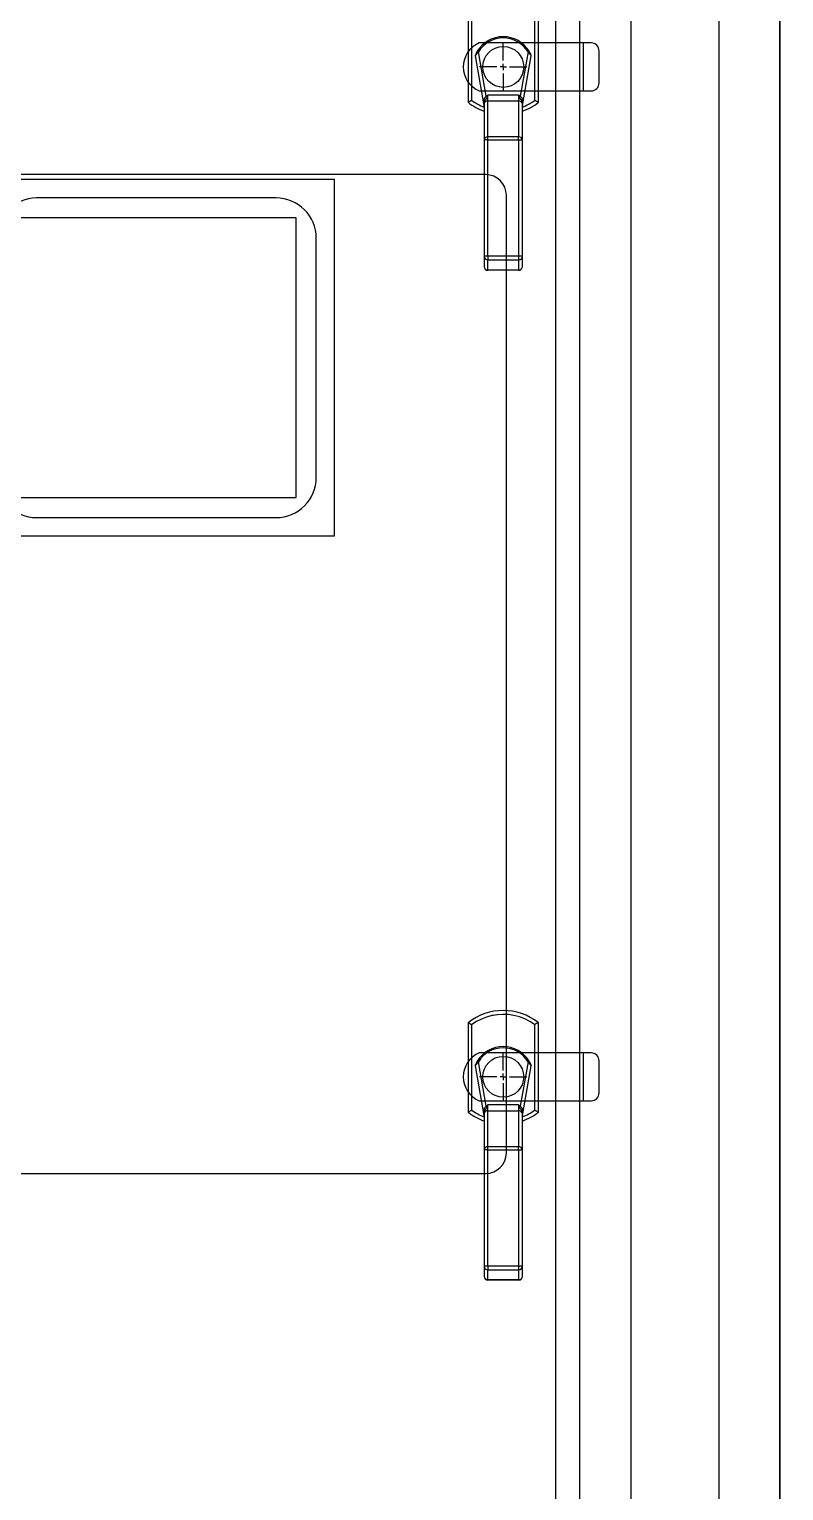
# Model space of a CAD drawing. Header units: millimetres. Extents: x -7952 to 23476, y -6324 to 15714.
# Drawn here: x 6117 to 6590, y 628 to 1543 of the extents above; entities that cross this region are included whole.
import ezdxf

# ---------------------------------------------------------------- set-up
doc = ezdxf.new("R2010")
doc.units = ezdxf.units.MM
for name, color, linetype in [('Dim', 1, 'Continuous'), ('FanMotor', 7, 'Continuous'), ('McDoor', 7, 'Continuous'), ('McFrame', 7, 'Continuous')]:
    doc.layers.add(name, color=color, linetype=linetype)

# ---------------------------------------------------------------- blocks, each defined once
blk = doc.blocks.new('M500341001400315S-E-BN')
at = {"color": 7, "linetype": 'Continuous'}
for p, q in [((2033.55, 1401.62, 0), (1712.92, 1401.62, 0)), ((2046.46, 789.39, 0), (2046.46, 1388.71, 0)), ((1712.92, 776.48, 0), (2033.55, 776.48, 0))]:
    blk.add_line(p, q, dxfattribs=at)
for centre, start, end in [((2033.55, 1388.71, 0), 0, 90), ((2033.55, 789.39, 0), 270, 0)]:
    blk.add_arc(centre, 12.91, start, end, dxfattribs=at)
blk = doc.blocks.new('MXE-B5 P P-Door_820_1750')
for p, q in [((780, 0, 0), (780, 1750, 0)), ((655, 125, 0), (655, 1625, 0)), ((640, 140, 0), (640, 1610, 0)), ((585, 1540.87, 0), (585, 1484.87, 0)), ((587.4, 1486.06, 0), (587.4, 1539.67, 0)), ((626.6, 1539.67, 0), (626.6, 1486.06, 0)), ((629, 1484.87, 0), (629, 1540.87, 0)), ((589.48, 1513.89, 0), (594.96, 1482.81, 0)), ((596.37, 1488.66, 0), (591.48, 1516.4, 0)), ((622.52, 1516.4, 0), (617.63, 1488.66, 0)), ((619.04, 1482.81, 0), (624.52, 1513.89, 0)), ((595, 1484.57, 0), (595, 1483.89, 0)), ((595, 1483.89, 0), (595, 1461.35, 0)), ((597.4, 1485.73, 0), (597.4, 1489.4, 0)), ((616.6, 1489.4, 0), (597.4, 1489.4, 0)), ((597.4, 1485.73, 0), (616.6, 1485.73, 0)), ((597.4, 1463.19, 0), (597.4, 1485.73, 0)), ((616.6, 1489.4, 0), (616.6, 1485.73, 0)), ((616.6, 1485.73, 0), (616.6, 1463.19, 0)), ((619, 1483.89, 0), (619, 1484.57, 0)), ((619, 1461.35, 0), (619, 1483.89, 0)), ((619.04, 1482.81, 0), (619.22, 1484.95, 0)), ((597.4, 1461.35, 0), (595, 1461.35, 0)), ((595, 1461.35, 0), (595, 1388.51, 0)), ((597.4, 1461.35, 0), (597.4, 1463.19, 0)), ((616.6, 1463.19, 0), (597.4, 1463.19, 0)), ((597.4, 1461.35, 0), (616.6, 1461.35, 0)), ((597.4, 1388.51, 0), (597.4, 1461.35, 0)), ((616.6, 1461.35, 0), (616.6, 1463.19, 0)), ((616.6, 1461.35, 0), (619, 1461.35, 0)), ((616.6, 1461.35, 0), (616.6, 1388.51, 0)), ((619, 1388.51, 0), (619, 1461.35, 0)), ((597.4, 1388.51, 0), (595, 1388.51, 0)), ((595, 1388.51, 0), (595, 1382.13, 0)), ((597.4, 1388.51, 0), (597.4, 1386.3, 0)), ((616.6, 1388.51, 0), (597.4, 1388.51, 0)), ((597.4, 1386.3, 0), (616.6, 1386.3, 0)), ((597.4, 1379.92, 0), (597.4, 1386.3, 0)), ((619, 1388.51, 0), (616.6, 1388.51, 0)), ((616.6, 1388.51, 0), (616.6, 1386.3, 0)), ((616.6, 1386.3, 0), (616.6, 1379.92, 0)), ((619, 1382.13, 0), (619, 1388.51, 0)), ((597.4, 1379.92, 0), (597.4, 1379.73, 0)), ((616.6, 1379.92, 0), (597.4, 1379.92, 0)), ((616.6, 1379.73, 0), (597.4, 1379.73, 0)), ((616.6, 1379.92, 0), (616.6, 1379.73, 0)), ((585, 908.87, 0), (585, 852.87, 0)), ((587.4, 854.06, 0), (587.4, 907.67, 0)), ((626.6, 907.67, 0), (626.6, 854.06, 0)), ((629, 852.87, 0), (629, 908.87, 0)), ((589.48, 881.89, 0), (594.96, 850.81, 0)), ((596.37, 856.66, 0), (591.48, 884.4, 0)), ((622.52, 884.4, 0), (617.63, 856.66, 0)), ((619.04, 850.81, 0), (624.52, 881.89, 0)), ((595, 852.57, 0), (595, 851.89, 0)), ((595, 851.89, 0), (595, 829.35, 0)), ((597.4, 853.73, 0), (597.4, 857.4, 0)), ((616.6, 857.4, 0), (597.4, 857.4, 0)), ((597.4, 853.73, 0), (616.6, 853.73, 0)), ((597.4, 831.19, 0), (597.4, 853.73, 0)), ((616.6, 857.4, 0), (616.6, 853.73, 0)), ((616.6, 853.73, 0), (616.6, 831.19, 0)), ((619, 851.89, 0), (619, 852.57, 0)), ((619, 829.35, 0), (619, 851.89, 0)), ((619.04, 850.81, 0), (619.22, 852.95, 0)), ((597.4, 829.35, 0), (595, 829.35, 0)), ((595, 829.35, 0), (595, 756.51, 0)), ((597.4, 829.35, 0), (597.4, 831.19, 0)), ((616.6, 831.19, 0), (597.4, 831.19, 0)), ((597.4, 829.35, 0), (616.6, 829.35, 0)), ((597.4, 756.51, 0), (597.4, 829.35, 0)), ((616.6, 829.35, 0), (616.6, 831.19, 0)), ((616.6, 829.35, 0), (619, 829.35, 0)), ((616.6, 829.35, 0), (616.6, 756.51, 0)), ((619, 756.51, 0), (619, 829.35, 0)), ((597.4, 756.51, 0), (595, 756.51, 0)), ((595, 756.51, 0), (595, 750.13, 0)), ((597.4, 756.51, 0), (597.4, 754.3, 0)), ((616.6, 756.51, 0), (597.4, 756.51, 0)), ((597.4, 754.3, 0), (616.6, 754.3, 0)), ((597.4, 747.92, 0), (597.4, 754.3, 0)), ((619, 756.51, 0), (616.6, 756.51, 0)), ((616.6, 756.51, 0), (616.6, 754.3, 0)), ((616.6, 754.3, 0), (616.6, 747.92, 0)), ((619, 750.13, 0), (619, 756.51, 0)), ((597.4, 747.92, 0), (597.4, 747.73, 0)), ((616.6, 747.92, 0), (597.4, 747.92, 0)), ((616.6, 747.73, 0), (597.4, 747.73, 0)), ((616.6, 747.92, 0), (616.6, 747.73, 0))]:
    blk.add_line(p, q)
at = {"elevation": 0}
for points in [[(592, 1492), (662, 1492, 0.414214), (667, 1497), (667, 1517, 0.414214), (662, 1522), (592, 1522)], [(592, 860), (662, 860, 0.414214), (667, 865), (667, 885, 0.414214), (662, 890), (592, 890)]]:
    blk.add_lwpolyline(points, format="xyb", dxfattribs=at)
for points in [[(590.79, 1516.81), (590.81, 1516.81), (590.85, 1516.78), (590.91, 1516.74), (590.99, 1516.69), (591.1, 1516.63), (591.22, 1516.56), (591.34, 1516.48), (591.48, 1516.4)], [(623.21, 1516.81), (623.19, 1516.81), (623.15, 1516.78), (623.09, 1516.74), (623.01, 1516.69), (622.9, 1516.63), (622.78, 1516.56), (622.66, 1516.48), (622.52, 1516.4)], [(594.78, 1484.95), (594.86, 1484.02), (594.92, 1483.35), (594.95, 1482.95), (594.96, 1482.81)], [(596.37, 1488.66), (596.44, 1488.57), (596.5, 1488.48), (596.57, 1488.4), (596.63, 1488.31), (596.7, 1488.22), (596.76, 1488.14), (596.82, 1488.05), (596.88, 1487.97)], [(617.12, 1487.97), (617.18, 1488.05), (617.24, 1488.14), (617.3, 1488.22), (617.37, 1488.31), (617.43, 1488.4), (617.5, 1488.48), (617.56, 1488.57), (617.63, 1488.66)], [(590.79, 884.81), (590.81, 884.81), (590.85, 884.78), (590.91, 884.74), (590.99, 884.69), (591.1, 884.63), (591.22, 884.56), (591.34, 884.48), (591.48, 884.4)], [(623.21, 884.81), (623.19, 884.81), (623.15, 884.78), (623.09, 884.74), (623.01, 884.69), (622.9, 884.63), (622.78, 884.56), (622.66, 884.48), (622.52, 884.4)], [(594.78, 852.95), (594.86, 852.02), (594.92, 851.35), (594.95, 850.95), (594.96, 850.81)], [(596.37, 856.66), (596.44, 856.57), (596.5, 856.48), (596.57, 856.4), (596.63, 856.31), (596.7, 856.22), (596.76, 856.14), (596.82, 856.05), (596.88, 855.97)], [(617.12, 855.97), (617.18, 856.05), (617.24, 856.14), (617.3, 856.22), (617.37, 856.31), (617.43, 856.4), (617.5, 856.48), (617.56, 856.57), (617.63, 856.66)]]:
    blk.add_lwpolyline(points, dxfattribs=at)
for centre in [(607, 1507, 0), (607, 875, 0)]:
    blk.add_circle(centre, 12.8)
for centre, radius, start, end in [((598.25, 1507, 0), 16.25, 112.61986, 247.38014), ((607, 1507, 0), 18.95, 31.19906, 148.80094), ((607, 1507, 0), 18.15, 31.19906, 148.80094), ((590.27, 1514.03, 0), 0.8, 157.20351, 190), ((623.73, 1514.03, 0), 0.8, 350, 22.79649), ((607, 1512.87, 0), 35.61, 231.84277, 250.30619), ((607, 1512.87, 0), 33.21, 233.82868, 248.817), ((594.48, 1484.53, 0), 0.518, 4.66562, 55.41201), ((592.6, 1482.4, 0), 2.4, 0, 10), ((597.15, 1483.56, 0), 2.18, 83.45912, 171.44835), ((616.85, 1483.56, 0), 2.18, 8.55169, 96.54087), ((607, 1512.87, 0), 33.21, 291.183, 306.17132), ((619.52, 1484.53, 0), 0.518, 124.58815, 175.33445), ((607, 1512.87, 0), 35.61, 289.69381, 308.15723), ((621.4, 1482.4, 0), 2.4, 170, 180), ((597.15, 1461.03, 0), 2.18, 83.45915, 171.44827), ((616.85, 1461.03, 0), 2.18, 8.55176, 96.54084), ((597.31, 1388.61, 0), 2.31, 182.53666, 272.33005), ((597.31, 1382.23, 0), 2.31, 182.53666, 272.33005), ((597.4, 1382.13, 0), 2.4, 180, 270), ((616.69, 1388.61, 0), 2.31, 267.66995, 357.4633), ((616.69, 1382.23, 0), 2.31, 267.66995, 357.4633), ((616.6, 1382.13, 0), 2.4, 270, 0), ((607, 880.87, 0), 35.61, 51.84277, 128.15723), ((607, 880.87, 0), 33.21, 78.38935, 126.17132), ((607, 880.87, 0), 33.21, 53.82868, 102.95001), ((598.25, 875, 0), 16.25, 112.61986, 247.38014), ((607, 875, 0), 18.95, 31.19906, 148.80094), ((607, 875, 0), 18.15, 31.19906, 148.80094), ((590.27, 882.03, 0), 0.8, 157.20351, 190), ((623.73, 882.03, 0), 0.8, 350, 22.79649), ((607, 880.87, 0), 35.61, 231.84277, 250.30619), ((607, 880.87, 0), 33.21, 233.82868, 248.817), ((594.48, 852.53, 0), 0.518, 4.66562, 55.41201), ((592.6, 850.4, 0), 2.4, 0, 10), ((597.15, 851.56, 0), 2.18, 83.45912, 171.44835), ((616.85, 851.56, 0), 2.18, 8.55169, 96.54087), ((607, 880.87, 0), 33.21, 291.183, 306.17132), ((619.52, 852.53, 0), 0.518, 124.58815, 175.33445), ((607, 880.87, 0), 35.61, 289.69381, 308.15723), ((621.4, 850.4, 0), 2.4, 170, 180), ((597.15, 829.03, 0), 2.18, 83.45915, 171.44827), ((616.85, 829.03, 0), 2.18, 8.55176, 96.54084), ((597.31, 756.61, 0), 2.31, 182.53666, 272.33005), ((597.31, 750.23, 0), 2.31, 182.53666, 272.33005), ((597.4, 750.13, 0), 2.4, 180, 270), ((616.69, 756.61, 0), 2.31, 267.66995, 357.4633), ((616.69, 750.23, 0), 2.31, 267.66995, 357.4633), ((616.6, 750.13, 0), 2.4, 270, 0)]:
    blk.add_arc(centre, radius, start, end)
for points, knots in [([(589.48, 1513.89, 0), (589.48, 1513.89, 0), (589.5, 1513.92, 0), (589.57, 1514.01, 0), (589.62, 1514.08, 0), (589.73, 1514.25, 0), (589.8, 1514.35, 0), (589.96, 1514.57, 0), (590.05, 1514.69, 0), (590.23, 1514.93, 0), (590.33, 1515.06, 0), (590.54, 1515.32, 0), (590.65, 1515.45, 0), (590.99, 1515.86, 0), (591.23, 1516.13, 0), (591.48, 1516.4, 0)], [0, 0, 0, 0, 0.125, 0.125, 0.25, 0.25, 0.375, 0.375, 0.5, 0.5, 0.625, 0.625, 0.75, 0.75, 1, 1, 1, 1]), ([(590.79, 1516.81, 0), (590.64, 1516.57, 0), (590.5, 1516.32, 0), (590.23, 1515.82, 0), (590.1, 1515.57, 0), (589.87, 1515.1, 0), (589.77, 1514.87, 0), (589.64, 1514.59, 0), (589.6, 1514.5, 0), (589.56, 1514.41, 0), (589.55, 1514.38, 0), (589.54, 1514.35, 0), (589.53, 1514.34, 0), (589.53, 1514.34, 0)], [0, 0, 0, 0, 0.25, 0.25, 0.5, 0.5, 0.75, 0.75, 0.875, 0.875, 0.9375, 0.9375, 1, 1, 1, 1]), ([(622.52, 1516.4, 0), (622.77, 1516.13, 0), (623.01, 1515.86, 0), (623.35, 1515.45, 0), (623.46, 1515.32, 0), (623.67, 1515.05, 0), (623.77, 1514.93, 0), (623.95, 1514.68, 0), (624.04, 1514.57, 0), (624.2, 1514.35, 0), (624.27, 1514.25, 0), (624.39, 1514.08, 0), (624.43, 1514.01, 0), (624.5, 1513.92, 0), (624.52, 1513.89, 0), (624.52, 1513.89, 0)], [0, 0, 0, 0, 0.25, 0.25, 0.375, 0.375, 0.5, 0.5, 0.625, 0.625, 0.75, 0.75, 0.875, 0.875, 1, 1, 1, 1]), ([(624.47, 1514.34, 0), (624.47, 1514.34, 0), (624.46, 1514.35, 0), (624.45, 1514.38, 0), (624.44, 1514.41, 0), (624.4, 1514.5, 0), (624.36, 1514.59, 0), (624.28, 1514.78, 0), (624.23, 1514.88, 0), (624.13, 1515.1, 0), (624.07, 1515.22, 0), (623.9, 1515.57, 0), (623.77, 1515.82, 0), (623.5, 1516.32, 0), (623.36, 1516.56, 0), (623.21, 1516.81, 0)], [0, 0, 0, 0, 0.0625, 0.0625, 0.125, 0.125, 0.25, 0.25, 0.375, 0.375, 0.5, 0.5, 0.75, 0.75, 1, 1, 1, 1]), ([(596.37, 1488.66, 0), (596.26, 1488.5, 0), (596.12, 1488.37, 0), (595.85, 1488.12, 0), (595.71, 1488, 0), (595.46, 1487.74, 0), (595.35, 1487.6, 0), (595.16, 1487.32, 0), (595.07, 1487.17, 0), (594.87, 1486.71, 0), (594.8, 1486.38, 0), (594.74, 1485.69, 0), (594.75, 1485.32, 0), (594.78, 1484.95, 0)], [0, 0, 0, 0, 0.125, 0.125, 0.25, 0.25, 0.375, 0.375, 0.5, 0.5, 0.75, 0.75, 1, 1, 1, 1]), ([(595, 1484.57, 0), (595, 1484.74, 0), (595.01, 1484.92, 0), (595.06, 1485.24, 0), (595.1, 1485.39, 0), (595.22, 1485.68, 0), (595.3, 1485.81, 0), (595.48, 1486.06, 0), (595.59, 1486.18, 0), (595.81, 1486.43, 0), (595.93, 1486.55, 0), (596.17, 1486.8, 0), (596.28, 1486.94, 0), (596.49, 1487.21, 0), (596.59, 1487.35, 0), (596.75, 1487.65, 0), (596.82, 1487.81, 0), (596.88, 1487.97, 0)], [0, 0, 0, 0, 0.125, 0.125, 0.25, 0.25, 0.375, 0.375, 0.5, 0.5, 0.625, 0.625, 0.75, 0.75, 0.875, 0.875, 1, 1, 1, 1]), ([(596.37, 1488.66, 0), (596.54, 1488.79, 0), (596.71, 1488.91, 0), (596.88, 1489.03, 0), (597.05, 1489.15, 0), (597.22, 1489.27, 0), (597.39, 1489.4, 0), (597.39, 1489.4, 0), (597.4, 1489.4, 0), (597.4, 1489.4, 0)], [0, 0, 0, 0, 0.000785588, 0.000785588, 0.000785588, 0.001571314, 0.001571314, 0.001571314, 0.001586806, 0.001586806, 0.001586806, 0.001586806]), ([(617.63, 1488.66, 0), (617.46, 1488.79, 0), (617.29, 1488.91, 0), (617.12, 1489.03, 0), (616.95, 1489.15, 0), (616.78, 1489.27, 0), (616.61, 1489.4, 0), (616.61, 1489.4, 0), (616.6, 1489.4, 0), (616.6, 1489.4, 0)], [0, 0, 0, 0, 0.000785588, 0.000785588, 0.000785588, 0.001571314, 0.001571314, 0.001571314, 0.001586806, 0.001586806, 0.001586806, 0.001586806]), ([(617.12, 1487.97, 0), (617.17, 1487.81, 0), (617.25, 1487.65, 0), (617.41, 1487.36, 0), (617.51, 1487.21, 0), (617.72, 1486.93, 0), (617.83, 1486.8, 0), (618.07, 1486.55, 0), (618.19, 1486.42, 0), (618.41, 1486.18, 0), (618.52, 1486.06, 0), (618.7, 1485.81, 0), (618.78, 1485.68, 0), (618.9, 1485.39, 0), (618.94, 1485.24, 0), (618.99, 1484.92, 0), (619, 1484.74, 0), (619, 1484.57, 0)], [0, 0, 0, 0, 0.125, 0.125, 0.25, 0.25, 0.375, 0.375, 0.5, 0.5, 0.625, 0.625, 0.75, 0.75, 0.875, 0.875, 1, 1, 1, 1]), ([(619.22, 1484.95, 0), (619.25, 1485.32, 0), (619.27, 1485.68, 0), (619.22, 1486.2, 0), (619.19, 1486.37, 0), (619.11, 1486.7, 0), (619.06, 1486.86, 0), (618.92, 1487.17, 0), (618.84, 1487.32, 0), (618.65, 1487.6, 0), (618.53, 1487.74, 0), (618.29, 1488, 0), (618.15, 1488.12, 0), (617.88, 1488.38, 0), (617.74, 1488.5, 0), (617.63, 1488.66, 0)], [0, 0, 0, 0, 0.25, 0.25, 0.375, 0.375, 0.5, 0.5, 0.625, 0.625, 0.75, 0.75, 0.875, 0.875, 1, 1, 1, 1]), ([(589.48, 881.89, 0), (589.48, 881.89, 0), (589.5, 881.92, 0), (589.57, 882.01, 0), (589.62, 882.08, 0), (589.73, 882.25, 0), (589.8, 882.35, 0), (589.96, 882.57, 0), (590.05, 882.69, 0), (590.23, 882.93, 0), (590.33, 883.06, 0), (590.54, 883.32, 0), (590.65, 883.45, 0), (590.99, 883.86, 0), (591.23, 884.13, 0), (591.48, 884.4, 0)], [0, 0, 0, 0, 0.125, 0.125, 0.25, 0.25, 0.375, 0.375, 0.5, 0.5, 0.625, 0.625, 0.75, 0.75, 1, 1, 1, 1]), ([(590.79, 884.81, 0), (590.64, 884.57, 0), (590.5, 884.32, 0), (590.23, 883.82, 0), (590.1, 883.57, 0), (589.87, 883.1, 0), (589.77, 882.87, 0), (589.64, 882.59, 0), (589.6, 882.5, 0), (589.56, 882.41, 0), (589.55, 882.38, 0), (589.54, 882.35, 0), (589.53, 882.34, 0), (589.53, 882.34, 0)], [0, 0, 0, 0, 0.25, 0.25, 0.5, 0.5, 0.75, 0.75, 0.875, 0.875, 0.9375, 0.9375, 1, 1, 1, 1]), ([(622.52, 884.4, 0), (622.77, 884.13, 0), (623.01, 883.86, 0), (623.35, 883.45, 0), (623.46, 883.32, 0), (623.67, 883.05, 0), (623.77, 882.93, 0), (623.95, 882.68, 0), (624.04, 882.57, 0), (624.2, 882.35, 0), (624.27, 882.25, 0), (624.39, 882.08, 0), (624.43, 882.01, 0), (624.5, 881.92, 0), (624.52, 881.89, 0), (624.52, 881.89, 0)], [0, 0, 0, 0, 0.25, 0.25, 0.375, 0.375, 0.5, 0.5, 0.625, 0.625, 0.75, 0.75, 0.875, 0.875, 1, 1, 1, 1]), ([(624.47, 882.34, 0), (624.47, 882.34, 0), (624.46, 882.35, 0), (624.45, 882.38, 0), (624.44, 882.41, 0), (624.4, 882.5, 0), (624.36, 882.59, 0), (624.28, 882.78, 0), (624.23, 882.88, 0), (624.13, 883.1, 0), (624.07, 883.22, 0), (623.9, 883.57, 0), (623.77, 883.82, 0), (623.5, 884.32, 0), (623.36, 884.56, 0), (623.21, 884.81, 0)], [0, 0, 0, 0, 0.0625, 0.0625, 0.125, 0.125, 0.25, 0.25, 0.375, 0.375, 0.5, 0.5, 0.75, 0.75, 1, 1, 1, 1]), ([(596.37, 856.66, 0), (596.26, 856.5, 0), (596.12, 856.37, 0), (595.85, 856.12, 0), (595.71, 856, 0), (595.46, 855.74, 0), (595.35, 855.6, 0), (595.16, 855.32, 0), (595.07, 855.17, 0), (594.87, 854.71, 0), (594.8, 854.38, 0), (594.74, 853.69, 0), (594.75, 853.32, 0), (594.78, 852.95, 0)], [0, 0, 0, 0, 0.125, 0.125, 0.25, 0.25, 0.375, 0.375, 0.5, 0.5, 0.75, 0.75, 1, 1, 1, 1]), ([(595, 852.57, 0), (595, 852.74, 0), (595.01, 852.92, 0), (595.06, 853.24, 0), (595.1, 853.39, 0), (595.22, 853.68, 0), (595.3, 853.81, 0), (595.48, 854.06, 0), (595.59, 854.18, 0), (595.81, 854.43, 0), (595.93, 854.55, 0), (596.17, 854.8, 0), (596.28, 854.94, 0), (596.49, 855.21, 0), (596.59, 855.35, 0), (596.75, 855.65, 0), (596.82, 855.81, 0), (596.88, 855.97, 0)], [0, 0, 0, 0, 0.125, 0.125, 0.25, 0.25, 0.375, 0.375, 0.5, 0.5, 0.625, 0.625, 0.75, 0.75, 0.875, 0.875, 1, 1, 1, 1]), ([(596.37, 856.66, 0), (596.54, 856.79, 0), (596.71, 856.91, 0), (596.88, 857.03, 0), (597.05, 857.15, 0), (597.22, 857.27, 0), (597.39, 857.4, 0), (597.39, 857.4, 0), (597.4, 857.4, 0), (597.4, 857.4, 0)], [0, 0, 0, 0, 0.000785588, 0.000785588, 0.000785588, 0.001571314, 0.001571314, 0.001571314, 0.001586806, 0.001586806, 0.001586806, 0.001586806]), ([(617.63, 856.66, 0), (617.46, 856.79, 0), (617.29, 856.91, 0), (617.12, 857.03, 0), (616.95, 857.15, 0), (616.78, 857.27, 0), (616.61, 857.4, 0), (616.61, 857.4, 0), (616.6, 857.4, 0), (616.6, 857.4, 0)], [0, 0, 0, 0, 0.000785588, 0.000785588, 0.000785588, 0.001571314, 0.001571314, 0.001571314, 0.001586806, 0.001586806, 0.001586806, 0.001586806]), ([(617.12, 855.97, 0), (617.17, 855.81, 0), (617.25, 855.65, 0), (617.41, 855.36, 0), (617.51, 855.21, 0), (617.72, 854.93, 0), (617.83, 854.8, 0), (618.07, 854.55, 0), (618.19, 854.42, 0), (618.41, 854.18, 0), (618.52, 854.06, 0), (618.7, 853.81, 0), (618.78, 853.68, 0), (618.9, 853.39, 0), (618.94, 853.24, 0), (618.99, 852.92, 0), (619, 852.74, 0), (619, 852.57, 0)], [0, 0, 0, 0, 0.125, 0.125, 0.25, 0.25, 0.375, 0.375, 0.5, 0.5, 0.625, 0.625, 0.75, 0.75, 0.875, 0.875, 1, 1, 1, 1]), ([(619.22, 852.95, 0), (619.25, 853.32, 0), (619.27, 853.68, 0), (619.22, 854.2, 0), (619.19, 854.37, 0), (619.11, 854.7, 0), (619.06, 854.86, 0), (618.92, 855.17, 0), (618.84, 855.32, 0), (618.65, 855.6, 0), (618.53, 855.74, 0), (618.29, 856, 0), (618.15, 856.12, 0), (617.88, 856.38, 0), (617.74, 856.5, 0), (617.63, 856.66, 0)], [0, 0, 0, 0, 0.25, 0.25, 0.375, 0.375, 0.5, 0.5, 0.625, 0.625, 0.75, 0.75, 0.875, 0.875, 1, 1, 1, 1])]:
    blk.add_open_spline(points, degree=3, knots=knots)
for points in [[(587.4, 1486.06, 0), (586.6, 1485.65, 0), (585.8, 1485.25, 0), (585, 1484.87, 0)], [(596.88, 1487.97, 0), (597.06, 1488.44, 0), (597.23, 1488.92, 0), (597.4, 1489.4, 0)], [(617.12, 1487.97, 0), (616.94, 1488.44, 0), (616.77, 1488.92, 0), (616.6, 1489.4, 0)], [(629, 1484.87, 0), (628.2, 1485.25, 0), (627.4, 1485.65, 0), (626.6, 1486.06, 0)], [(585, 908.87, 0), (585.8, 908.48, 0), (586.6, 908.08, 0), (587.4, 907.67, 0)], [(629, 908.87, 0), (628.2, 908.48, 0), (627.4, 908.08, 0), (626.6, 907.67, 0)], [(587.4, 854.06, 0), (586.6, 853.65, 0), (585.8, 853.25, 0), (585, 852.87, 0)], [(596.88, 855.97, 0), (597.06, 856.44, 0), (597.23, 856.92, 0), (597.4, 857.4, 0)], [(617.12, 855.97, 0), (616.94, 856.44, 0), (616.77, 856.92, 0), (616.6, 857.4, 0)], [(629, 852.87, 0), (628.2, 853.25, 0), (627.4, 853.65, 0), (626.6, 854.06, 0)]]:
    blk.add_open_spline(points, degree=3)
at = {"layer": 'Dim', "color": 0}
for p, q in [((607, 1511, 0), (607, 1521.8, 0)), ((603, 1507, 0), (592.2, 1507, 0)), ((607, 1507, 0), (605, 1507, 0)), ((607, 1507, 0), (605, 1507, 0)), ((607, 1507, 0), (607, 1509, 0)), ((607, 1507, 0), (607, 1509, 0)), ((607, 1507, 0), (609, 1507, 0)), ((607, 1507, 0), (607, 1505, 0)), ((607, 1507, 0), (609, 1507, 0)), ((607, 1507, 0), (607, 1505, 0)), ((607, 1503, 0), (607, 1492.2, 0)), ((611, 1507, 0), (621.8, 1507, 0)), ((607, 879, 0), (607, 889.8, 0)), ((603, 875, 0), (592.2, 875, 0)), ((607, 875, 0), (605, 875, 0)), ((607, 875, 0), (605, 875, 0)), ((607, 875, 0), (607, 877, 0)), ((607, 875, 0), (607, 877, 0)), ((607, 875, 0), (609, 875, 0)), ((607, 875, 0), (607, 873, 0)), ((607, 875, 0), (609, 875, 0)), ((607, 875, 0), (607, 873, 0)), ((607, 871, 0), (607, 860.2, 0)), ((611, 875, 0), (621.8, 875, 0))]:
    blk.add_line(p, q, dxfattribs=at)
at = {"layer": 'McFrame', "color": 5}
for p, q in [((687, 93, 0), (687, 1657, 0)), ((657, 1522, 0), (657, 1492, 0)), ((657, 890, 0), (657, 860, 0))]:
    blk.add_line(p, q, dxfattribs=at)
blk = doc.blocks.new('InspectWindowRect')
at = {"layer": 'McDoor'}
for points in [[(-111.5, -111.5), (111.5, -111.5), (111.5, 111.5), (-111.5, 111.5)], [(-87.5, -87.5), (87.5, -87.5), (87.5, 87.5), (-87.5, 87.5)]]:
    blk.add_lwpolyline(points, close=True, dxfattribs=at)
blk.add_lwpolyline([(-75, -100), (75, -100, 0.414214), (100, -75), (100, 75, 0.414214), (75, 100), (-75, 100, 0.414214), (-100, 75), (-100, -75, 0.414214)], format="xyb", close=True, dxfattribs=at)

msp = doc.modelspace()

# ---------------------------------------------------------------- linework, layer by layer
at = {"layer": 'McFrame', "color": 5}
msp.add_line((6549, 12), (6549, 2860), dxfattribs=at)
at = {"layer": 'McFrame'}
for points in [[(4237, 0), (6587, 0), (6587, 2872), (4237, 2872)], [(6587, 0), (8262, 0), (8262, 2872), (6587, 2872)], [(4237, 12), (6587, 12), (6587, 2860), (4237, 2860)], [(6587, 12), (8262, 12), (8262, 2860), (6587, 2860)]]:
    msp.add_lwpolyline(points, close=True, dxfattribs=at)

# ---------------------------------------------------------------- block references
at = {"layer": 'FanMotor'}
msp.add_blockref('M500341001400315S-E-BN', (4369.5, 50), dxfattribs=at)
at = {"layer": 'McDoor'}
for name, p in [('MXE-B5 P P-Door_820_1750', (5807, 12)), ('InspectWindowRect', (6197, 1337))]:
    msp.add_blockref(name, p, dxfattribs=at)

doc.saveas('drawing.dxf')
